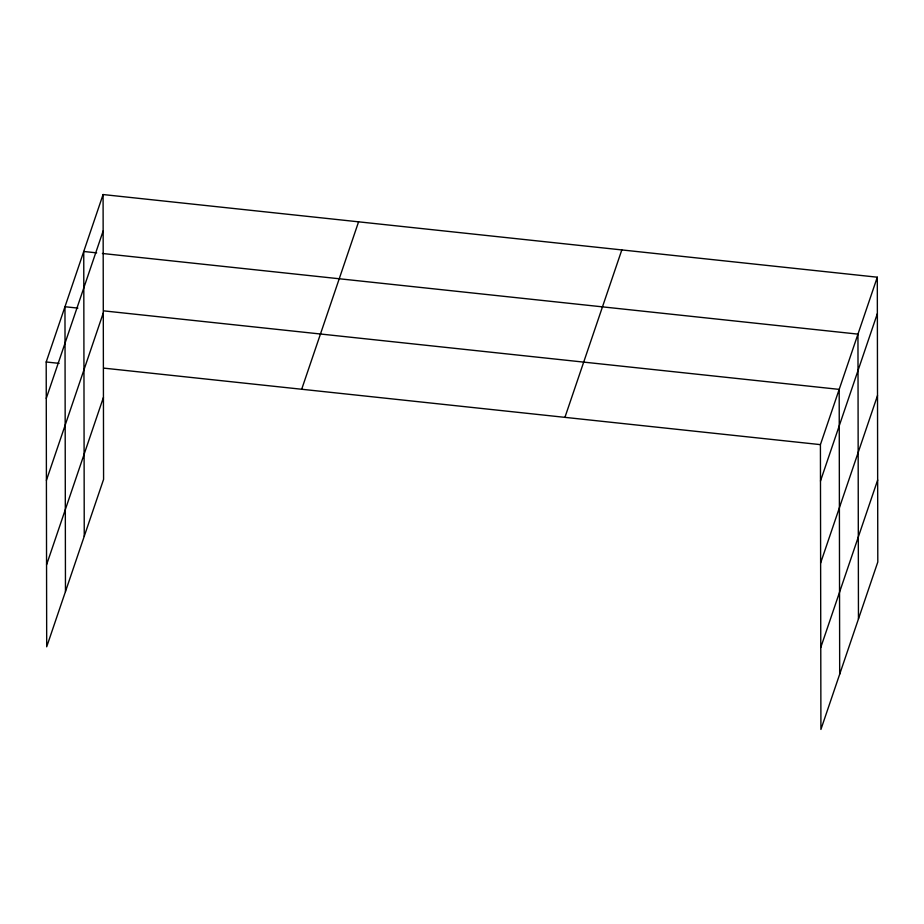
<?xml version="1.0" encoding="UTF-8"?>
<svg xmlns="http://www.w3.org/2000/svg" width="924" height="924" viewBox="0 0 924 924"><rect width="100%" height="100%" fill="white"/><g stroke="black" fill="none" stroke-linecap="round" stroke-linejoin="round"><path stroke-width="1.39" d="M103.084 194.548L103.58 479.371L46.697 646.8L46.2 361.989L103.084 194.548L877.303 277.2L877.8 562.011L820.916 729.452L820.42 444.629L877.303 277.2M46.269 398.383L103.153 230.954M46.408 480.364L103.292 312.936M46.558 564.818L103.442 397.389M301.686 389.258L358.581 221.829M564.922 417.359L621.817 249.93M820.477 481.034L877.361 313.606M820.616 563.016L877.511 395.576M820.766 647.47L877.661 480.041M96.662 252.864L83.749 251.478L84.246 536.29M102.402 253.476L857.957 334.13L858.454 618.941M77.893 308.108L64.969 306.733L65.465 591.545M103.731 310.868L839.188 389.385L839.685 674.197M46.2 361.989L59.113 363.363M103.615 368.11L820.42 444.629"/></g></svg>
